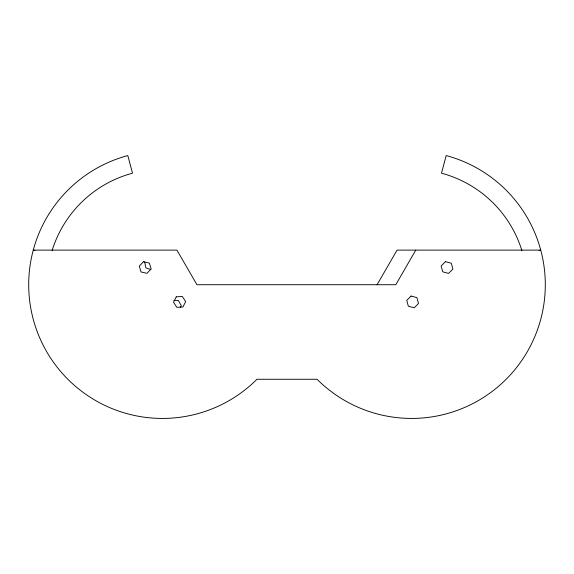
<?xml version="1.0" encoding="UTF-8"?>
<svg xmlns="http://www.w3.org/2000/svg" width="574" height="574" viewBox="0 0 574 574"><rect width="100%" height="100%" fill="white"/><g stroke="black" fill="none" stroke-linecap="round" stroke-linejoin="round"><path stroke-width="0.86" d="M180.437 307.169L181.305 305.669L178.263 300.403L173.922 300.403M377.082 284.726L397.065 250.113L540.744 250.113L539.065 250.565M415.77 250.113L395.787 284.726L196.918 284.726L176.935 250.113L33.256 250.113L34.935 250.565M150.862 269.529L145.904 267.922L144.634 261.981M521.909 250.594A115.474 115.474 0 0 0 441.478 173.183L446.199 155.568A133.706 133.706 0 0 1 527.384 351.575A133.706 133.706 0 0 1 317.049 379.271L256.951 379.271A133.706 133.706 0 0 1 46.616 351.575A133.706 133.706 0 0 1 127.801 155.568L132.522 173.183A115.474 115.474 0 0 0 52.09 250.594M176.232 296.851L173.535 302.297L176.9 307.355L182.963 306.975L185.66 301.529L182.295 296.464L176.232 296.851M143.471 261.708L139.303 266.128L141.046 271.954L146.966 273.353L151.134 268.933L149.391 263.107L143.471 261.708M411.063 296.041L406.765 300.338L408.336 306.207L414.206 307.786L418.503 303.488L416.932 297.612L411.063 296.041M445.438 261.658L441.148 265.956L442.719 271.832L448.588 273.403L452.886 269.106L451.315 263.236L445.438 261.658"/></g></svg>
